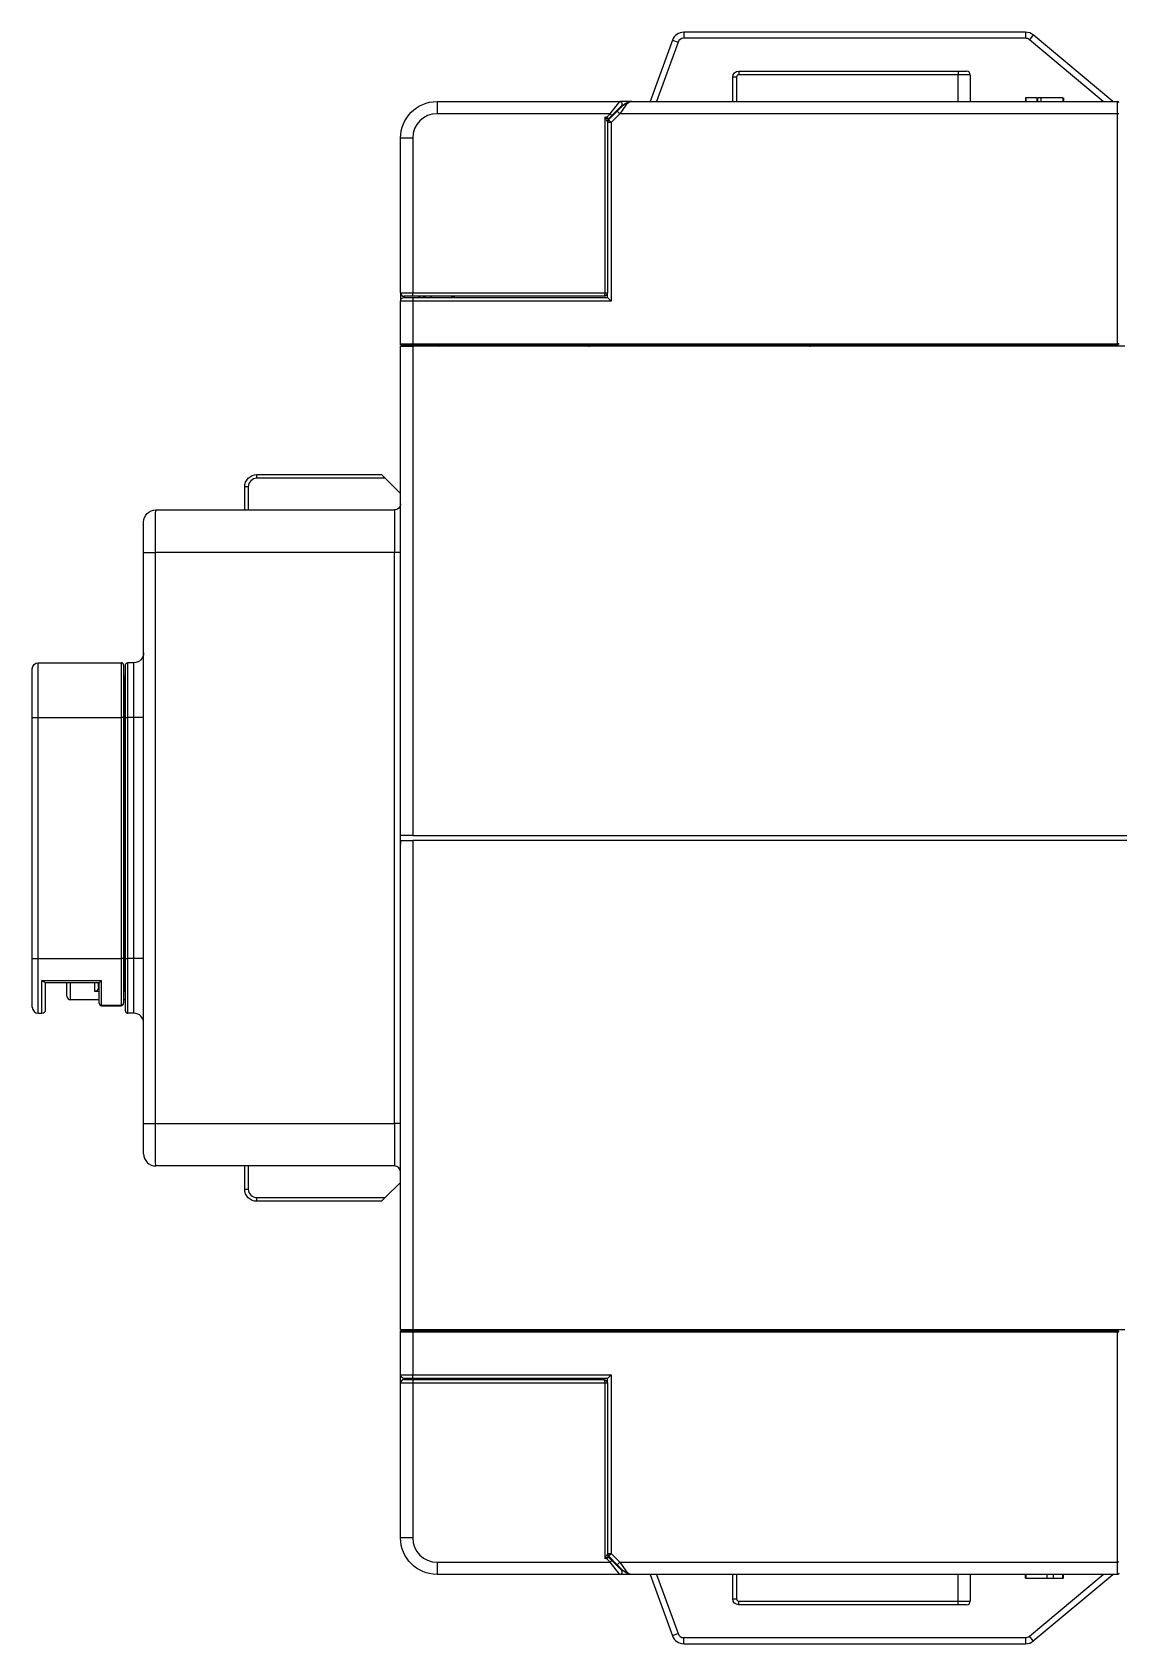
# Model space of a CAD drawing. Header units: inches. Extents: x 0 to 153, y 0 to 147.
# Drawn here: x 0 to 89.2, y 7.1 to 139.5 of the extents above; entities that cross this region are included whole.
import ezdxf

# ---------------------------------------------------------------- set-up
doc = ezdxf.new("R2010")
doc.units = ezdxf.units.IN
doc.layers.add('1', color=1, linetype='Continuous')

# ---------------------------------------------------------------- blocks, each defined once
blk = doc.blocks.new('rjtj')
at = {"layer": '1', "color": 2, "linetype": 'Continuous'}
for p, q in [((32872.5, -2437.21), (32844.43, -2437.21)), ((32844.43, -2437.21), (32844.43, -2437.71)), ((32872.5, -2437.21), (32872.5, -2437.71)), ((32873.14, -2437.44), (32872.82, -2437.83)), ((32879.66, -2442.91), (32873.14, -2437.44)), ((32843.49, -2437.87), (32841.66, -2442.91)), ((32843.96, -2438.04), (32842.19, -2442.91)), ((32843.49, -2437.87), (32843.96, -2438.04)), ((32872.5, -2437.71), (32844.43, -2437.71)), ((32878.88, -2442.91), (32872.82, -2437.83)), ((32848.46, -2442.91), (32848.46, -2440.91)), ((32848.76, -2440.91), (32848.46, -2440.91)), ((32848.76, -2440.91), (32848.76, -2442.91)), ((32848.96, -2440.41), (32866.96, -2440.41)), ((32848.96, -2440.41), (32848.96, -2440.71)), ((32866.96, -2440.71), (32848.96, -2440.71)), ((32866.96, -2440.41), (32866.96, -2440.71)), ((32866.96, -2440.41), (32867.66, -2440.41)), ((32866.96, -2442.91), (32866.96, -2440.71)), ((32867.96, -2440.71), (32866.96, -2440.71)), ((32867.96, -2440.71), (32867.96, -2442.91)), ((32872.5, -2442.57), (32872.5, -2442.61)), ((32872.5, -2442.61), (32872.5, -2442.91)), ((32872.54, -2442.57), (32872.54, -2442.91)), ((32872.54, -2442.61), (32872.54, -2442.91)), ((32873.43, -2442.61), (32873.43, -2442.91)), ((32873.49, -2442.61), (32873.49, -2442.91)), ((32873.77, -2442.61), (32873.77, -2442.91)), ((32874.56, -2442.61), (32874.56, -2442.57)), ((32875.1, -2442.61), (32875.1, -2442.57)), ((32875.56, -2442.61), (32875.56, -2442.91)), ((32875.57, -2442.61), (32875.57, -2442.57)), ((32875.61, -2442.61), (32875.61, -2442.91)), ((32824.16, -2442.91), (32839.17, -2442.91)), ((32824.16, -2442.91), (32824.16, -2443.91)), ((32838.37, -2443.91), (32824.16, -2443.91)), ((32838.1, -2444.18), (32838.37, -2443.91)), ((32838.24, -2444.42), (32838.97, -2443.7)), ((32838.51, -2444.05), (32838.24, -2444.32)), ((32838.37, -2443.91), (32839.17, -2442.91)), ((32838.51, -2444.05), (32838.37, -2443.91)), ((32839.18, -2443.91), (32838.46, -2444.63)), ((32839.31, -2443.25), (32838.51, -2444.05)), ((32838.97, -2443.7), (32839.46, -2443.2)), ((32838.97, -2443.7), (32839.18, -2443.91)), ((32840.17, -2442.91), (32839.17, -2442.91)), ((32839.68, -2443.2), (32839.18, -2443.91)), ((32880.06, -2443.91), (32839.18, -2443.91)), ((32840.17, -2442.91), (32880.06, -2442.91)), ((32880.06, -2443.91), (32880.06, -2442.91)), ((32880.06, -2462.81), (32880.06, -2443.91)), ((32880.16, -2443.91), (32880.06, -2443.91)), ((32837.96, -2458.61), (32837.96, -2444.17)), ((32838.24, -2444.32), (32838.1, -2444.18)), ((32838.16, -2444.53), (32838.16, -2458.61)), ((32838.46, -2444.63), (32838.16, -2444.63)), ((32838.24, -2444.42), (32838.46, -2444.63)), ((32838.46, -2444.63), (32838.46, -2459.31)), ((32822.16, -2445.91), (32821.16, -2445.91)), ((32821.16, -2458.61), (32821.16, -2445.91)), ((32822.16, -2445.91), (32822.16, -2458.61)), ((32821.16, -2458.61), (32821.16, -2459.31)), ((32821.16, -2458.61), (32822.16, -2458.61)), ((32822.16, -2458.61), (32837.96, -2458.61)), ((32822.16, -2458.91), (32822.16, -2458.61)), ((32837.96, -2458.61), (32838.16, -2458.61)), ((32838.16, -2459.01), (32838.16, -2458.61)), ((32821.16, -2462.81), (32821.16, -2459.31)), ((32822.16, -2459.31), (32821.16, -2459.31)), ((32821.46, -2458.91), (32821.46, -2459.01)), ((32822.16, -2458.91), (32821.46, -2458.91)), ((32821.46, -2459.01), (32822.16, -2459.01)), ((32837.86, -2458.91), (32822.16, -2458.91)), ((32822.16, -2459.01), (32838.16, -2459.01)), ((32822.16, -2459.01), (32822.16, -2459.31)), ((32838.46, -2459.31), (32822.16, -2459.31)), ((32822.16, -2459.31), (32822.16, -2462.81)), ((32822.66, -2458.91), (32822.66, -2459.01)), ((32823.16, -2458.91), (32823.16, -2459.01)), ((32823.66, -2458.91), (32823.66, -2459.01)), ((32825.26, -2459.01), (32825.61, -2458.91)), ((32838.16, -2459.01), (32838.46, -2459.31)), ((32821.16, -2462.81), (32822.16, -2462.81)), ((32821.16, -2462.91), (32821.16, -2462.81)), ((32821.26, -2462.91), (32821.16, -2462.91)), ((32821.16, -2503.21), (32821.16, -2463.01)), ((32821.16, -2463.01), (32822.16, -2463.01)), ((32822.16, -2462.91), (32821.26, -2462.91)), ((32822.16, -2462.81), (32880.06, -2462.81)), ((32822.16, -2462.91), (32822.16, -2462.81)), ((32880.06, -2462.91), (32822.16, -2462.91)), ((32880.66, -2463.01), (32822.16, -2463.01)), ((32822.16, -2463.01), (32822.16, -2503.21)), ((32825.16, -2462.91), (32825.16, -2463.01)), ((32831.16, -2463.01), (32831.16, -2462.91)), ((32836.06, -2462.91), (32836.06, -2463.01)), ((32851.56, -2463.01), (32851.56, -2462.91)), ((32852.16, -2462.91), (32852.16, -2463.01)), ((32854.96, -2462.91), (32854.96, -2462.93)), ((32855.36, -2463.01), (32855.36, -2462.91)), ((32874.16, -2462.91), (32874.16, -2463.01)), ((32880.16, -2462.81), (32880.06, -2462.81)), ((32880.06, -2462.91), (32880.06, -2462.81)), ((32809.36, -2473.56), (32819.61, -2473.56)), ((32809.36, -2473.86), (32809.36, -2473.56)), ((32819.91, -2473.86), (32809.36, -2473.86)), ((32819.61, -2473.56), (32819.91, -2473.86)), ((32821.16, -2475.11), (32819.91, -2473.86)), ((32808.36, -2476.46), (32808.36, -2474.56)), ((32808.66, -2474.56), (32808.36, -2474.56)), ((32808.66, -2474.56), (32808.66, -2476.46)), ((32801.06, -2476.46), (32820.66, -2476.46)), ((32800.06, -2479.96), (32800.06, -2477.46)), ((32800.06, -2526.86), (32800.06, -2479.96)), ((32800.06, -2479.96), (32801.02, -2479.96)), ((32801.02, -2479.96), (32801.02, -2526.86)), ((32820.67, -2479.96), (32801.02, -2479.96)), ((32821.16, -2479.96), (32820.67, -2479.96)), ((32820.67, -2526.86), (32820.67, -2479.96)), ((32791.41, -2489.01), (32798.21, -2489.01)), ((32791.41, -2493.51), (32791.41, -2489.01)), ((32798.21, -2489.01), (32798.21, -2493.51)), ((32798.76, -2493.51), (32798.76, -2489.01)), ((32799.26, -2489.01), (32798.76, -2489.01)), ((32799.26, -2493.51), (32799.26, -2489.01)), ((32790.91, -2493.51), (32790.91, -2489.51)), ((32798.41, -2489.21), (32798.41, -2493.51)), ((32798.56, -2490.11), (32798.41, -2490.11)), ((32798.46, -2490.41), (32798.41, -2490.41)), ((32798.46, -2493.91), (32798.46, -2490.41)), ((32798.56, -2493.51), (32798.56, -2489.21)), ((32790.91, -2513.31), (32790.91, -2493.51)), ((32790.91, -2493.51), (32791.41, -2493.51)), ((32791.41, -2493.51), (32798.21, -2493.51)), ((32791.41, -2513.31), (32791.41, -2493.51)), ((32798.41, -2493.51), (32798.21, -2493.51)), ((32798.21, -2493.51), (32798.21, -2513.31)), ((32798.41, -2493.51), (32798.41, -2513.31)), ((32798.46, -2493.91), (32798.56, -2493.91)), ((32798.46, -2503.41), (32798.46, -2493.91)), ((32798.56, -2513.31), (32798.56, -2493.51)), ((32798.56, -2493.51), (32798.76, -2493.51)), ((32798.76, -2513.31), (32798.76, -2493.51)), ((32799.26, -2493.51), (32798.76, -2493.51)), ((32799.26, -2513.31), (32799.26, -2493.51)), ((32800.06, -2493.51), (32799.26, -2493.51)), ((32798.41, -2495.61), (32798.46, -2495.61)), ((32798.41, -2495.91), (32798.46, -2495.91)), ((32798.41, -2498.51), (32798.46, -2498.51)), ((32798.41, -2498.81), (32798.46, -2498.81)), ((32798.46, -2499.16), (32798.41, -2499.16)), ((32798.46, -2499.46), (32798.41, -2499.46)), ((32798.56, -2503.41), (32798.46, -2503.41)), ((32798.46, -2512.91), (32798.46, -2503.41)), ((32798.46, -2503.41), (32798.56, -2503.41)), ((32821.16, -2504.31), (32821.16, -2503.21)), ((32822.16, -2503.21), (32821.16, -2503.21)), ((32821.2, -2503.61), (32822.16, -2503.61)), ((32822.16, -2503.21), (32884.41, -2503.21)), ((32884.41, -2503.61), (32822.16, -2503.61)), ((32822.16, -2503.61), (32822.16, -2543.81)), ((32821.16, -2504.61), (32821.16, -2503.91)), ((32821.16, -2504.61), (32821.16, -2504.31)), ((32821.16, -2543.81), (32821.16, -2504.61)), ((32798.46, -2507.36), (32798.41, -2507.36)), ((32798.46, -2507.66), (32798.41, -2507.66)), ((32798.41, -2508.01), (32798.46, -2508.01)), ((32798.41, -2508.31), (32798.46, -2508.31)), ((32798.46, -2508.01), (32798.46, -2507.66)), ((32798.46, -2509.91), (32798.41, -2509.91)), ((32798.46, -2510.21), (32798.41, -2510.21)), ((32798.46, -2515.63), (32798.46, -2512.91)), ((32798.46, -2512.91), (32798.56, -2512.91)), ((32790.91, -2517.31), (32790.91, -2513.31)), ((32790.91, -2513.31), (32791.41, -2513.31)), ((32791.41, -2513.31), (32798.21, -2513.31)), ((32791.41, -2517.81), (32791.41, -2513.31)), ((32798.41, -2513.31), (32798.21, -2513.31)), ((32798.21, -2513.31), (32798.21, -2517.14)), ((32798.41, -2513.31), (32798.41, -2516.97)), ((32798.56, -2517.61), (32798.56, -2513.31)), ((32798.56, -2513.31), (32798.76, -2513.31)), ((32798.76, -2517.81), (32798.76, -2513.31)), ((32799.26, -2513.31), (32798.76, -2513.31)), ((32799.26, -2517.81), (32799.26, -2513.31)), ((32800.06, -2513.31), (32799.26, -2513.31)), ((32791.71, -2515.11), (32796.61, -2515.11)), ((32791.71, -2517.81), (32791.71, -2515.11)), ((32791.98, -2515.29), (32796.41, -2515.29)), ((32792.01, -2517.51), (32792.01, -2515.26)), ((32793.76, -2516.41), (32793.76, -2515.29)), ((32794.06, -2516.71), (32794.06, -2515.29)), ((32796.06, -2516.01), (32796.06, -2515.29)), ((32796.36, -2515.63), (32796.36, -2515.29)), ((32796.41, -2516.97), (32796.41, -2515.29)), ((32796.61, -2517.14), (32796.61, -2515.11)), ((32796.41, -2516.71), (32794.06, -2516.71)), ((32796.41, -2516.01), (32796.06, -2516.01)), ((32798.56, -2516.01), (32798.41, -2516.01)), ((32798.56, -2516.71), (32798.41, -2516.71)), ((32791.41, -2517.81), (32791.71, -2517.81)), ((32796.41, -2516.97), (32796.41, -2516.99)), ((32796.61, -2517.14), (32796.61, -2517.19)), ((32796.61, -2517.14), (32798.21, -2517.14)), ((32796.61, -2517.19), (32798.21, -2517.19)), ((32798.21, -2517.19), (32798.21, -2517.14)), ((32798.41, -2516.99), (32798.41, -2516.97)), ((32799.26, -2517.81), (32798.76, -2517.81)), ((32800.06, -2529.36), (32800.06, -2526.86)), ((32800.06, -2526.86), (32801.02, -2526.86)), ((32801.02, -2526.86), (32820.67, -2526.86)), ((32821.16, -2526.86), (32820.67, -2526.86)), ((32820.66, -2530.36), (32801.06, -2530.36)), ((32808.36, -2532.26), (32808.36, -2530.36)), ((32808.66, -2530.36), (32808.66, -2532.26)), ((32808.36, -2532.26), (32808.66, -2532.26)), ((32821.16, -2531.71), (32819.91, -2532.96)), ((32809.36, -2532.96), (32819.91, -2532.96)), ((32809.36, -2533.26), (32809.36, -2532.96)), ((32819.61, -2533.26), (32809.36, -2533.26)), ((32819.91, -2532.96), (32819.61, -2533.26)), ((32822.16, -2543.81), (32821.16, -2543.81)), ((32821.16, -2544.01), (32821.16, -2543.91)), ((32821.16, -2543.91), (32821.26, -2543.91)), ((32821.16, -2547.51), (32821.16, -2544.01)), ((32822.16, -2544.01), (32821.16, -2544.01)), ((32821.26, -2543.91), (32822.16, -2543.91)), ((32880.66, -2543.81), (32822.16, -2543.81)), ((32822.16, -2543.91), (32880.06, -2543.91)), ((32822.16, -2543.91), (32822.16, -2544.01)), ((32880.06, -2544.01), (32822.16, -2544.01)), ((32822.16, -2544.01), (32822.16, -2547.51)), ((32825.16, -2543.91), (32825.16, -2543.81)), ((32831.16, -2543.91), (32831.16, -2543.81)), ((32836.06, -2543.91), (32836.06, -2543.81)), ((32851.56, -2543.91), (32851.56, -2543.81)), ((32852.16, -2543.91), (32852.16, -2543.81)), ((32854.96, -2543.89), (32854.96, -2543.91)), ((32855.36, -2543.81), (32855.36, -2543.91)), ((32874.16, -2543.81), (32874.16, -2543.91)), ((32880.06, -2543.91), (32880.06, -2544.01)), ((32880.16, -2544.01), (32880.06, -2544.01)), ((32880.06, -2562.91), (32880.06, -2544.01)), ((32821.16, -2547.51), (32822.16, -2547.51)), ((32821.16, -2548.21), (32821.16, -2547.51)), ((32822.16, -2548.21), (32821.16, -2548.21)), ((32821.16, -2560.91), (32821.16, -2548.21)), ((32822.16, -2547.81), (32821.46, -2547.81)), ((32821.46, -2547.91), (32821.46, -2547.81)), ((32821.46, -2547.91), (32822.16, -2547.91)), ((32822.16, -2547.51), (32838.46, -2547.51)), ((32822.16, -2547.81), (32822.16, -2547.51)), ((32838.16, -2547.81), (32822.16, -2547.81)), ((32822.16, -2547.91), (32837.86, -2547.91)), ((32822.16, -2547.91), (32822.16, -2548.21)), ((32837.96, -2548.21), (32822.16, -2548.21)), ((32822.16, -2548.21), (32822.16, -2560.91)), ((32822.66, -2547.91), (32822.66, -2547.81)), ((32823.16, -2547.81), (32823.16, -2547.91)), ((32823.66, -2547.81), (32823.66, -2547.91)), ((32826.42, -2547.91), (32825.96, -2547.81)), ((32838.16, -2548.21), (32837.96, -2548.21)), ((32837.96, -2562.64), (32837.96, -2548.21)), ((32838.46, -2547.51), (32838.16, -2547.81)), ((32838.16, -2548.21), (32838.16, -2547.81)), ((32838.16, -2548.21), (32838.16, -2562.29)), ((32838.46, -2547.51), (32838.46, -2562.19)), ((32822.16, -2560.91), (32821.16, -2560.91)), ((32824.16, -2562.91), (32838.37, -2562.91)), ((32824.16, -2562.91), (32824.16, -2563.91)), ((32838.1, -2562.64), (32838.24, -2562.5)), ((32838.37, -2562.91), (32838.1, -2562.64)), ((32838.16, -2562.19), (32838.46, -2562.19)), ((32838.24, -2562.4), (32838.46, -2562.19)), ((32838.97, -2563.12), (32838.24, -2562.4)), ((32838.24, -2562.5), (32838.51, -2562.77)), ((32838.37, -2562.91), (32838.51, -2562.77)), ((32839.17, -2563.91), (32838.37, -2562.91)), ((32838.46, -2562.19), (32839.18, -2562.91)), ((32838.51, -2562.77), (32839.31, -2563.57)), ((32838.97, -2563.12), (32839.18, -2562.91)), ((32839.46, -2563.62), (32838.97, -2563.12)), ((32839.18, -2562.91), (32839.68, -2563.62)), ((32839.18, -2562.91), (32880.06, -2562.91)), ((32880.16, -2562.91), (32880.06, -2562.91)), ((32880.06, -2563.91), (32880.06, -2562.91)), ((32839.17, -2563.91), (32824.16, -2563.91)), ((32840.17, -2563.91), (32839.17, -2563.91)), ((32880.06, -2563.91), (32840.17, -2563.91)), ((32841.66, -2563.91), (32843.49, -2568.95)), ((32842.19, -2563.91), (32843.96, -2568.78)), ((32848.46, -2565.91), (32848.46, -2563.91)), ((32848.76, -2563.91), (32848.76, -2565.91)), ((32866.96, -2566.11), (32866.96, -2563.91)), ((32867.96, -2563.91), (32867.96, -2566.11)), ((32872.5, -2564.21), (32872.5, -2563.91)), ((32872.54, -2564.21), (32872.54, -2564.25)), ((32872.56, -2564.21), (32872.56, -2563.91)), ((32872.82, -2568.99), (32878.88, -2563.91)), ((32873.02, -2564.21), (32873.02, -2564.25)), ((32873.14, -2569.38), (32879.66, -2563.91)), ((32873.61, -2564.21), (32873.61, -2564.25)), ((32874.29, -2564.21), (32874.29, -2563.91)), ((32874.81, -2564.21), (32874.81, -2563.91)), ((32875.57, -2564.21), (32875.57, -2563.91)), ((32875.61, -2564.21), (32875.61, -2563.91)), ((32875.61, -2564.25), (32875.61, -2564.21)), ((32848.46, -2565.91), (32848.76, -2565.91)), ((32848.96, -2566.11), (32866.96, -2566.11)), ((32848.96, -2566.41), (32848.96, -2566.11)), ((32866.96, -2566.41), (32848.96, -2566.41)), ((32866.96, -2566.11), (32867.96, -2566.11)), ((32866.96, -2566.41), (32866.96, -2566.11)), ((32867.66, -2566.41), (32866.96, -2566.41)), ((32843.96, -2568.78), (32843.49, -2568.95)), ((32844.43, -2569.11), (32872.5, -2569.11)), ((32844.43, -2569.61), (32844.43, -2569.11)), ((32844.43, -2569.61), (32872.5, -2569.61)), ((32872.5, -2569.11), (32872.5, -2569.61)), ((32873.14, -2569.38), (32872.82, -2568.99))]:
    blk.add_line(p, q, dxfattribs=at)
for centre, radius, start, end in [((32844.43, -2438.21), 1, 90, 160), ((32872.5, -2438.21), 1, 50, 90), ((32844.43, -2438.21), 0.5, 90, 160), ((32872.5, -2438.21), 0.5, 50, 90), ((32848.96, -2440.91), 0.2, 90, 180), ((32867.66, -2440.71), 0.3, 0, 90), ((32824.16, -2445.91), 2, 90, 180), ((32839.17, -2443.11), 0.2, 315, 90), ((32880.06, -2443.01), 0.1, 0, 90), ((32838.03, -2444.11), 0.1, 220.768, 315), ((32838.46, -2444.53), 0.3, 135, 180), ((32838.46, -2444.63), 0.3, 135, 180), ((32821.46, -2458.61), 0.3, 180, 270), ((32821.26, -2462.81), 0.1, 180, 270), ((32836.66, -2462.71), 0.3, 221.8106, 270), ((32854.76, -2462.71), 0.3, 270, 318.1894), ((32809.36, -2474.56), 0.7, 90, 180), ((32798.21, -2489.21), 0.2, 0, 90), ((32798.76, -2490.41), 0.3, 131.8102, 149.0595), ((32794.06, -2516.41), 0.3, 180, 270), ((32791.41, -2517.31), 0.5, 180, 270), ((32791.71, -2517.51), 0.3, 270, 0), ((32796.61, -2516.99), 0.2, 180, 270), ((32798.21, -2516.99), 0.2, 270, 0), ((32798.76, -2517.61), 0.2, 180, 270), ((32799.26, -2518.61), 0.8, 0, 90), ((32801.06, -2529.36), 1, 180, 270), ((32820.66, -2530.86), 0.5, 0, 90), ((32809.36, -2532.26), 0.7, 180, 270), ((32821.26, -2544.01), 0.1, 90, 180), ((32880.06, -2544.01), 0.1, 0, 90), ((32821.46, -2548.21), 0.3, 90, 180), ((32824.16, -2560.91), 2, 180, 270), ((32838.03, -2562.71), 0.1, 45, 139.232), ((32838.46, -2562.19), 0.3, 180, 225), ((32838.46, -2562.29), 0.3, 180, 225), ((32839.17, -2563.71), 0.2, 270, 45), ((32848.96, -2565.91), 0.2, 180, 270), ((32867.66, -2566.11), 0.3, 270, 0), ((32844.43, -2568.61), 1, 200, 270), ((32844.43, -2568.61), 0.5, 200, 270), ((32872.5, -2568.61), 0.5, 270, 310), ((32872.5, -2568.61), 1, 270, 310)]:
    blk.add_arc(centre, radius, start, end, dxfattribs=at)
at = {"layer": '1', "color": 2, "linetype": 'Continuous', "extrusion": (0, 0, -1)}
for centre, radius, start, end in [((-32848.96, -2440.91), 0.5, 0, 90), ((-32824.16, -2445.91), 3, 0, 90), ((-32840.17, -2443.91), 1, 45, 90), ((-32837.86, -2458.61), 0.3, 180, 270), ((-32821.46, -2459.31), 0.3, 0, 90), ((-32824.06, -2463.41), 0.5, 90, 126.8705), ((-32851.56, -2462.71), 0.3, 221.8106, 270), ((-32880.06, -2462.81), 0.1, 180, 270), ((-32809.36, -2474.56), 1, 0, 90), ((-32801.06, -2477.46), 1, 0, 90), ((-32820.66, -2475.96), 0.5, 180, 270), ((-32791.41, -2489.51), 0.5, 0, 90), ((-32798.76, -2489.21), 0.2, 0, 90), ((-32799.26, -2488.21), 0.8, 180, 270), ((-32809.36, -2532.26), 1, 270, 0), ((-32824.06, -2543.41), 0.5, 233.1295, 270), ((-32836.66, -2544.11), 0.3, 41.8106, 90), ((-32851.56, -2544.11), 0.3, 90, 138.1894), ((-32854.76, -2544.11), 0.3, 90, 138.1894), ((-32821.46, -2547.51), 0.3, 270, 0), ((-32837.86, -2548.21), 0.3, 90, 180), ((-32824.16, -2560.91), 3, 270, 0), ((-32840.17, -2562.91), 1, 270, 315), ((-32880.06, -2563.81), 0.1, 180, 270), ((-32848.96, -2565.91), 0.5, 270, 0)]:
    blk.add_arc(centre, radius, start, end, dxfattribs=at)
at = {"layer": '1', "color": 2, "linetype": 'Continuous'}
for centre, major_axis, ratio, start_param, end_param in [((32839.68, -2443.41), (0.212, -0.212), 0.57735, 2.094395, 3.141593), ((32822.74, -2459.41), (0, -0.5), 0.082022, 3.141593, 3.785103), ((32823.46, -2459.01), (0.4, -0.3), 0.624695, 3.758876, 4.017891), ((32796.61, -2516.97), (-0.2, 0), 0.851835, 0, 1.570796), ((32798.21, -2516.97), (0.2, 0), 0.851835, 4.712389, 6.283185), ((32822.74, -2547.41), (0, -0.5), 0.082022, 5.639675, 6.283185), ((32823.46, -2547.81), (-0.4, -0.3), 0.624695, 5.406887, 5.665902), ((32839.68, -2563.4), (-0.212, -0.212), 0.57735, 0, 1.047198)]:
    blk.add_ellipse(centre, major_axis=major_axis, ratio=ratio, start_param=start_param, end_param=end_param, dxfattribs=at)
at = {"layer": '1', "color": 2, "linetype": 'Continuous', "extrusion": (0, 0, -1)}
for centre, major_axis, ratio, start_param, end_param in [((32840.17, -2443.91), (0, -1), 0.7, 2.356194, 3.141593), ((32837.86, -2458.61), (0, -0.3), 0.333333, 4.712389, 6.283185), ((32822.66, -2458.41), (0, -1), 0.5, 5.235988, 5.35589), ((32801.06, -2479.96), (0, -3.5), 0.009971, 1.570796, 3.141593), ((32820.66, -2479.96), (0, -3.5), 0.004986, 3.141593, 4.712389), ((32801.06, -2526.86), (0, -3.5), 0.009971, 0, 1.570796), ((32820.66, -2526.86), (0, -3.5), 0.004986, 4.712389, 6.283185), ((32822.66, -2548.41), (0, -1), 0.5, 4.068888, 4.18879), ((32837.86, -2548.21), (0, -0.3), 0.333333, 3.141593, 4.712389), ((32840.17, -2562.91), (0, -1), 0.7, 0, 0.785398)]:
    blk.add_ellipse(centre, major_axis=major_axis, ratio=ratio, start_param=start_param, end_param=end_param, dxfattribs=at)
at = {"layer": '1', "color": 2, "linetype": 'Continuous'}
for points, knots in [([(32873.43, -2442.61), (32873.12, -2442.61), (32872.89, -2442.61), (32872.62, -2442.61), (32872.55, -2442.61), (32872.54, -2442.61)], [0, 0, 0, 0, 0.510821, 0.510821, 1, 1, 1, 1]), ([(32875.56, -2442.61), (32875.35, -2442.61), (32875.16, -2442.61), (32874.8, -2442.61), (32874.56, -2442.61), (32874.02, -2442.61), (32873.86, -2442.61), (32873.77, -2442.61)], [0, 0, 0, 0, 0.357098, 0.357098, 0.712991, 0.712991, 1, 1, 1, 1]), ([(32838.16, -2444.53), (32838.16, -2444.53), (32838.15, -2444.53), (32838.15, -2444.53), (32838.15, -2444.53), (32838.14, -2444.52), (32838.13, -2444.51), (32838.11, -2444.48), (32838.09, -2444.46), (32838.06, -2444.42), (32838.04, -2444.39), (32838.01, -2444.33), (32837.99, -2444.3), (32837.97, -2444.25), (32837.97, -2444.23), (32837.96, -2444.2), (32837.96, -2444.19), (32837.96, -2444.18), (32837.96, -2444.18), (32837.96, -2444.17)], [0, 0, 0, 0, 0.078583, 0.078583, 0.124005, 0.124005, 0.259336, 0.259336, 0.416129, 0.416129, 0.610308, 0.610308, 0.818555, 0.818555, 0.930143, 0.930143, 0.978895, 0.978895, 1, 1, 1, 1]), ([(32837.96, -2444.17), (32837.96, -2444.18), (32837.96, -2444.18), (32837.96, -2444.19), (32837.97, -2444.19), (32837.99, -2444.21), (32838, -2444.22), (32838.04, -2444.25), (32838.06, -2444.26), (32838.11, -2444.28), (32838.13, -2444.28), (32838.17, -2444.3), (32838.19, -2444.3), (32838.22, -2444.31), (32838.23, -2444.32), (32838.24, -2444.32), (32838.24, -2444.32), (32838.24, -2444.32)], [0, 0, 0, 0, 0.014305, 0.014305, 0.078957, 0.078957, 0.192079, 0.192079, 0.379205, 0.379205, 0.553643, 0.553643, 0.707634, 0.707634, 0.854514, 0.854514, 1, 1, 1, 1]), ([(32798.52, -2490.22), (32798.51, -2490.23), (32798.47, -2490.29), (32798.46, -2490.36), (32798.46, -2490.41)], [0, 0, 0, 0, 0.137825, 1, 1, 1, 1]), ([(32821.2, -2503.61), (32821.19, -2503.61), (32821.18, -2503.61), (32821.17, -2503.64), (32821.17, -2503.65), (32821.16, -2503.69), (32821.16, -2503.72), (32821.16, -2503.77), (32821.16, -2503.8), (32821.16, -2503.86), (32821.16, -2503.88), (32821.16, -2503.91)], [0, 0, 0, 0, 0.212143, 0.212143, 0.424695, 0.424695, 0.632238, 0.632238, 0.84165, 0.84165, 1, 1, 1, 1]), ([(32791.98, -2515.29), (32791.97, -2515.29), (32791.97, -2515.29), (32791.95, -2515.28), (32791.93, -2515.28), (32791.88, -2515.25), (32791.85, -2515.23), (32791.78, -2515.17), (32791.74, -2515.14), (32791.71, -2515.11), (32791.71, -2515.11), (32791.71, -2515.11)], [0, 0, 0, 0, 0.050626, 0.050626, 0.306358, 0.306358, 0.654605, 0.654605, 0.991875, 0.991875, 1, 1, 1, 1]), ([(32796.41, -2515.29), (32796.41, -2515.29), (32796.41, -2515.29), (32796.42, -2515.28), (32796.44, -2515.27), (32796.47, -2515.25), (32796.49, -2515.23), (32796.54, -2515.18), (32796.57, -2515.15), (32796.6, -2515.11), (32796.61, -2515.11), (32796.61, -2515.11)], [0, 0, 0, 0, 0.100012, 0.100012, 0.318703, 0.318703, 0.618375, 0.618375, 0.991122, 0.991122, 1, 1, 1, 1]), ([(32796.36, -2515.63), (32796.36, -2515.68), (32796.35, -2515.73), (32796.32, -2515.82), (32796.3, -2515.86), (32796.25, -2515.92), (32796.23, -2515.94), (32796.17, -2515.98), (32796.14, -2516), (32796.09, -2516.01), (32796.07, -2516.01), (32796.06, -2516.01)], [0, 0, 0, 0, 0.286603, 0.286603, 0.523783, 0.523783, 0.717036, 0.717036, 0.91225, 0.91225, 1, 1, 1, 1]), ([(32798.55, -2515.91), (32798.55, -2515.9), (32798.54, -2515.89), (32798.51, -2515.85), (32798.49, -2515.82), (32798.47, -2515.75), (32798.46, -2515.7), (32798.46, -2515.65), (32798.46, -2515.64), (32798.46, -2515.63)], [0, 0, 0, 0, 0.119023, 0.119023, 0.477995, 0.477995, 0.910023, 0.910023, 1, 1, 1, 1]), ([(32837.96, -2562.64), (32837.96, -2562.64), (32837.96, -2562.64), (32837.96, -2562.61), (32837.97, -2562.59), (32837.98, -2562.53), (32838, -2562.5), (32838.03, -2562.44), (32838.05, -2562.42), (32838.08, -2562.37), (32838.1, -2562.35), (32838.12, -2562.33), (32838.12, -2562.33), (32838.13, -2562.31), (32838.14, -2562.3), (32838.15, -2562.29), (32838.15, -2562.29), (32838.15, -2562.29), (32838.16, -2562.29), (32838.16, -2562.29)], [0, 0, 0, 0, 0.021133, 0.021133, 0.155698, 0.155698, 0.357927, 0.357927, 0.553738, 0.553738, 0.726741, 0.726741, 0.74881, 0.74881, 0.874784, 0.874784, 0.922029, 0.922029, 1, 1, 1, 1]), ([(32838.24, -2562.5), (32838.24, -2562.5), (32838.24, -2562.5), (32838.23, -2562.5), (32838.21, -2562.51), (32838.18, -2562.52), (32838.16, -2562.52), (32838.12, -2562.54), (32838.1, -2562.55), (32838.05, -2562.57), (32838.03, -2562.58), (32837.99, -2562.61), (32837.97, -2562.62), (32837.96, -2562.64), (32837.96, -2562.64), (32837.96, -2562.64)], [0, 0, 0, 0, 0.147307, 0.147307, 0.307439, 0.307439, 0.474657, 0.474657, 0.648581, 0.648581, 0.832404, 0.832404, 0.985711, 0.985711, 1, 1, 1, 1]), ([(32874.81, -2564.21), (32874.86, -2564.21), (32874.95, -2564.21), (32875.23, -2564.21), (32875.39, -2564.21), (32875.57, -2564.21)], [0, 0, 0, 0, 0.500017, 0.500017, 1, 1, 1, 1])]:
    blk.add_open_spline(points, degree=3, knots=knots, dxfattribs=at)
for points in [[(32873.77, -2442.61), (32873.67, -2442.61), (32873.58, -2442.61), (32873.48, -2442.61)], [(32872.5, -2564.21), (32872.52, -2564.21), (32872.54, -2564.21), (32872.56, -2564.21)], [(32872.56, -2564.21), (32873.13, -2564.21), (32873.71, -2564.21), (32874.29, -2564.21)], [(32874.29, -2564.21), (32874.46, -2564.21), (32874.64, -2564.21), (32874.81, -2564.21)]]:
    blk.add_open_spline(points, degree=3, dxfattribs=at)

msp = doc.modelspace()

# ---------------------------------------------------------------- block references
msp.add_blockref('rjtj', (-32790.91, 2576.75))

doc.saveas('drawing.dxf')
